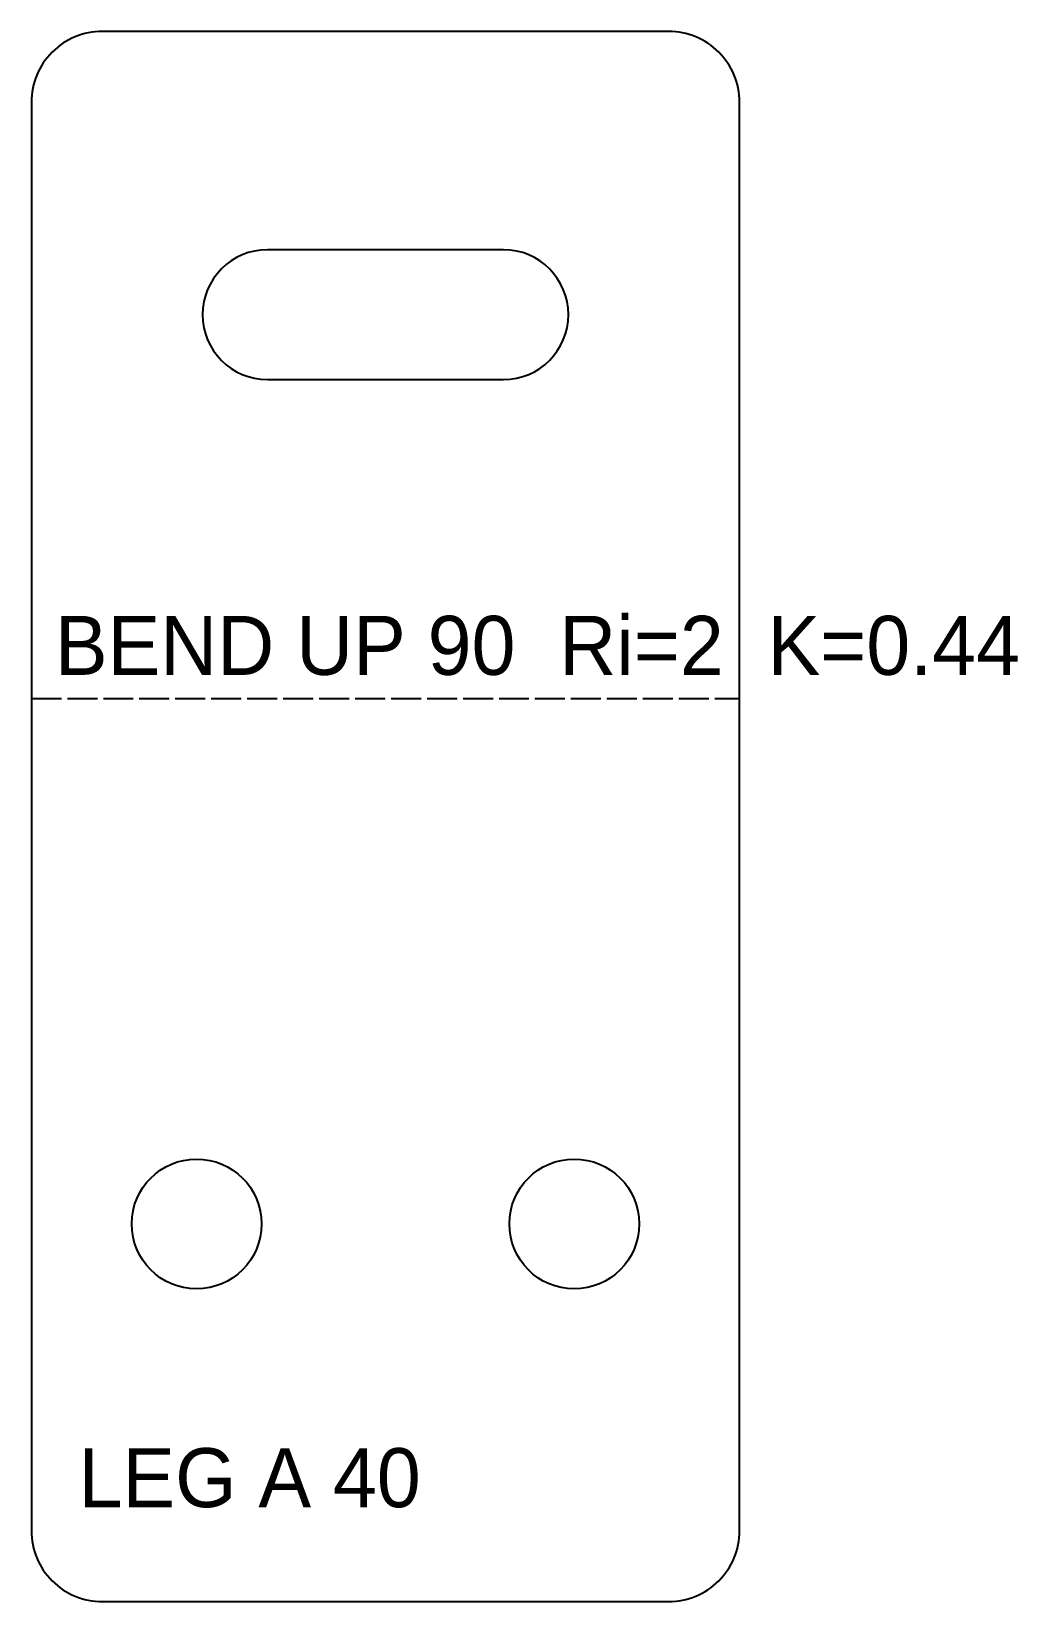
# Model space of a CAD drawing. Header units: millimetres. Extents: x 0 to 41.8, y 0 to 66.5.
import ezdxf

# ---------------------------------------------------------------- set-up
doc = ezdxf.new("R2010")
doc.units = ezdxf.units.MM
doc.linetypes.add('DASHED', pattern=[1.524, 1.27, -0.254])
for name, color, linetype in [('BEND', 5, 'DASHED'), ('CUT', 1, 'Continuous'), ('ETCH', 3, 'Continuous')]:
    doc.layers.add(name, color=color, linetype=linetype)

msp = doc.modelspace()

# ---------------------------------------------------------------- linework, layer by layer
at = {"layer": 'BEND'}
msp.add_line((0, 38.262), (30, 38.262), dxfattribs=at)
at = {"layer": 'CUT'}
for points in [[(3, 0), (27, 0, 0.414214), (30, 3), (30, 63.524, 0.414214), (27, 66.524), (3, 66.524, 0.414214), (0, 63.524), (0, 3, 0.414214)], [(10, 51.774), (20, 51.774, 1), (20, 57.274), (10, 57.274, 1)]]:
    msp.add_lwpolyline(points, format="xyb", close=True, dxfattribs=at)
for centre in [(7, 16), (23, 16)]:
    msp.add_circle(centre, 2.75, dxfattribs=at)

# ---------------------------------------------------------------- texts
at = {"layer": 'BEND'}
msp.add_text('BEND UP 90  Ri=2  K=0.44', height=2.5, dxfattribs=at).set_placement((1, 39.262))
at = {"layer": 'ETCH'}
msp.add_text('LEG A 40', height=2.5, dxfattribs=at).set_placement((2, 4))

doc.saveas('drawing.dxf')
